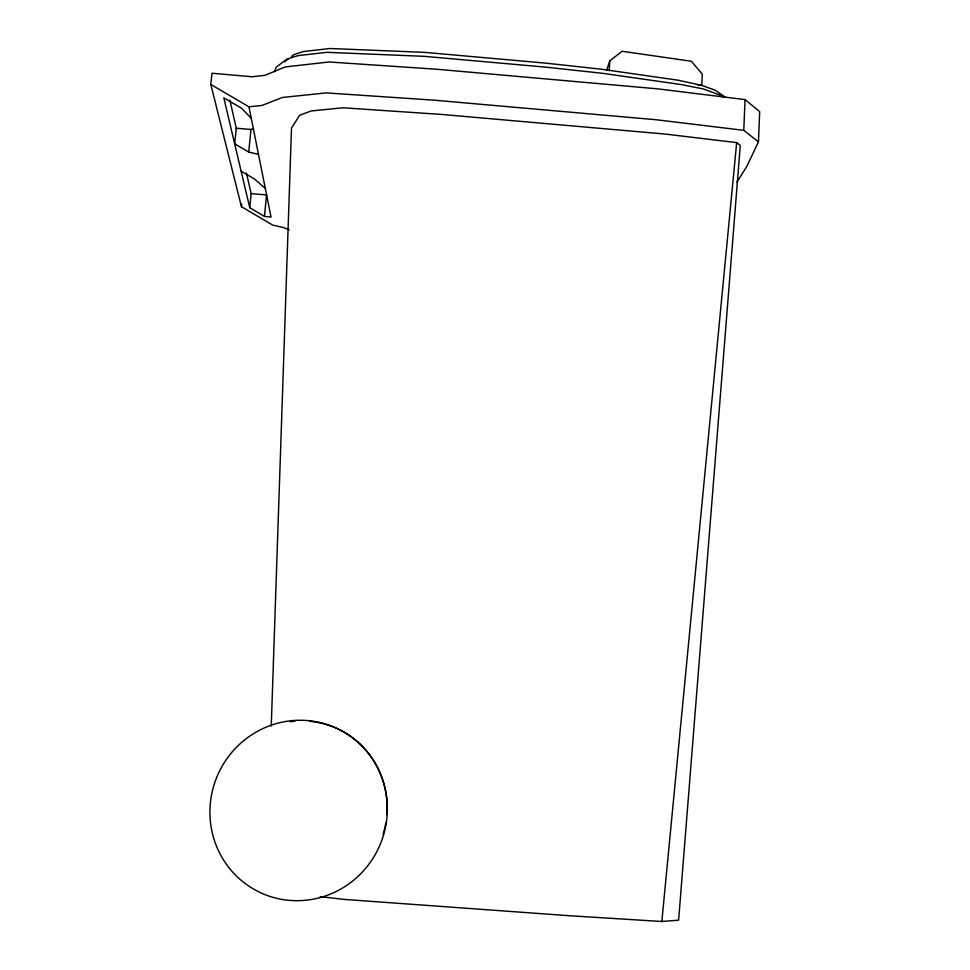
<?xml version="1.0" encoding="UTF-8"?>
<svg xmlns="http://www.w3.org/2000/svg" width="970" height="970" viewBox="0 0 970 970"><rect width="100%" height="100%" fill="white"/><g stroke="black" fill="none" stroke-linecap="round" stroke-linejoin="round"><path stroke-width="1.45" d="M271.248 726.118L291.497 128.088L299.621 115.297L311.14 110.956L343.089 107.779L441.932 114.46L665.08 134.054L736.679 142.614L740.28 145.379L678.624 920.178L661.843 921.5L569.293 915.716L344.095 899.396L320.27 896.668M736.945 182.057L746.585 166.804L758.455 141.899L759.68 111.623L745.069 99.595L657.672 88.852L436.67 69.234L329.024 61.983L285.204 66.93L264.968 75.333L251.994 76.763L211.993 73.235L210.817 84.475L241.457 206.719L272.643 225.064L283.931 227.671L289.218 229.902M758.455 141.899L743.772 130.32L745.069 99.595M609.221 70.749L609.79 60.855L622.134 51.264L691.355 61.255L702.292 74.132L701.759 85.36L715.496 90.355L725.293 97.218M661.843 921.5L736.679 142.614M210.817 84.475L248.963 106.797L271.054 217.135L264.458 216.358L266.544 194.921L251.145 193.612L246.489 173.157M264.458 216.358L249.739 207.689L251.145 193.612M241.457 206.719L241.724 204.052M258.493 154.375L248.72 152.072L250.987 129.483L253.546 128.719M274.631 71.695L276.038 67.439L286.477 59.279L297.972 55.63L326.926 52.319L424.193 56.321L546.219 67.197L602.491 73.296L680.734 84.487L702.959 88.852L721.438 95.581L723.899 97.303M606.711 70.046L609.79 60.855M284.452 61.91L287.969 59.182M291.473 56.454L293.813 54.635L303.38 51.543L330.067 48.5L424.969 52.38L545.601 63.135L601.133 69.173L678.212 80.231L701.759 85.36L697.284 84.717M248.963 106.797L261.985 105.463L282.258 97.485L326.187 92.89L434.233 100.189L656.047 119.734L743.772 130.32M250.987 129.483L236.268 128.21L234.679 143.827L248.72 152.072M241.118 171.156L254.54 179.05L265.307 188.459M251.266 118.316L241.494 108.179L223.815 97.825L249.739 207.689M229.878 100.104L236.522 129.325M290.927 900.463A90.549 88.319 -66.4 0 0 386.994 816.837A90.549 88.319 -66.4 0 0 306.678 720.504A90.562 88.319 -66.3 0 0 210.26 804.166A90.562 88.319 -66.3 0 0 290.927 900.512M309.721 721.292A88.525 86.366 -66.5 0 1 386.86 814.533M385.781 823.069A88.525 86.366 -66.5 0 1 383.053 834.358M290.285 721.741A88.525 86.366 -66.5 0 1 294.783 721.244"/></g></svg>
